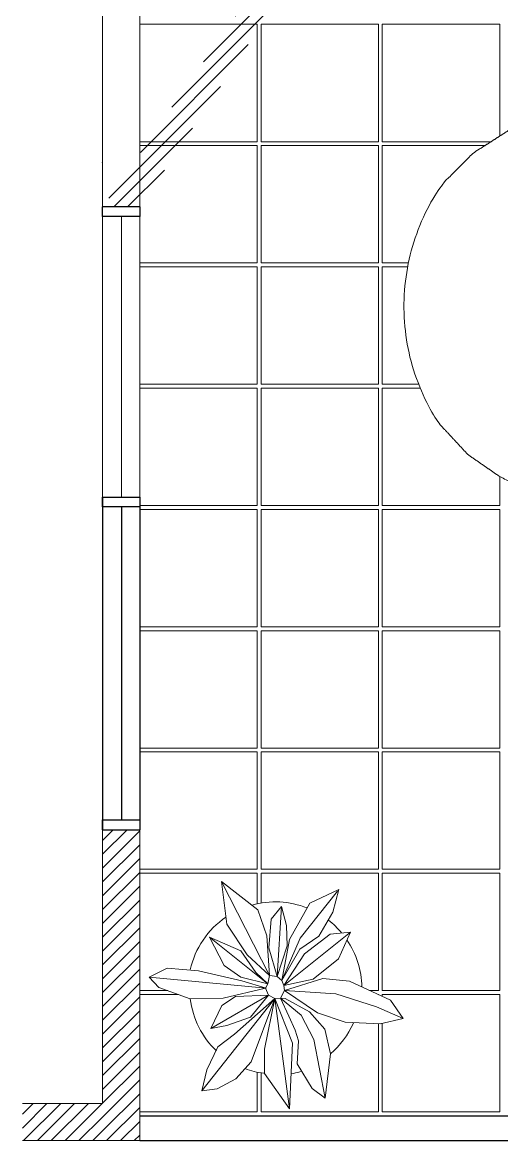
# Model space of a CAD drawing. Header units: inches. Extents: x 342 to 2540, y 601 to 2289.
# Drawn here: x 1254.4 to 1376.9, y 1159.3 to 1445.1 of the extents above; entities that cross this region are included whole.
import ezdxf

# ---------------------------------------------------------------- set-up
doc = ezdxf.new("R2010")
doc.units = ezdxf.units.IN
doc.header["$MEASUREMENT"] = 0
doc.layers.get('0').update_dxf_attribs({"color": 140})
for name, color, linetype, lineweight in [('A-DETL-MBND', 140, 'Continuous', 18), ('A-DOOR-FULL', 2, 'Continuous', 25), ('A-FURN', 8, 'Continuous', 18), ('battiscopa e pavimento', 6, 'Continuous', 13)]:
    doc.layers.add(name, color=color, linetype=linetype, lineweight=lineweight)
doc.layers.add('FINESTRE', color=4, linetype='Continuous')
pattern_1 = [(45, (0, 0), (-1.767766952966369, 1.767766952966369), [])]

msp = doc.modelspace()

# ---------------------------------------------------------------- hatches: boundary and pattern name
h = msp.add_hatch()
h.set_pattern_fill('ANSI31', color=1, scale=20)
h.set_pattern_definition(pattern_1)
h.paths.add_polyline_path([(1284.416763746271, 1159.274944094358), (1274.9167637463, 1159.274944094358), (1274.916553833468, 1238.764921259105), (1284.416763746271, 1238.764921259105)])
edge = h.paths.add_edge_path()
edge.add_line((1274.916763746242, 1397.972087950824), (1274.91592409497, 1516.465623960917))
edge.add_line((1274.917054654176, 1397.972087963047), (1284.416553833438, 1397.972487557781))
edge.add_line((1284.416553833438, 1506.965219879857), (1284.416553833438, 1397.972087950824))
edge.add_line((1357.341771569049, 1506.965519211618), (1284.416553833438, 1506.965219879857))
edge.add_line((1357.341493862984, 1516.465549708278), (1357.342267569218, 1506.96587067007))
edge.add_line((1274.916003930136, 1516.466074298319), (1357.341493862984, 1516.465549708278))
h = msp.add_hatch()
h.set_pattern_fill('ANSI31', color=1, scale=20)
h.set_pattern_definition(pattern_1)
h.paths.add_polyline_path([(1274.916738659771, 1168.774732951351), (1254.413917916428, 1168.774733309196), (1254.413917916428, 1159.27495839908), (1274.916763746262, 1159.27495839908)])

# ---------------------------------------------------------------- linework, layer by layer
at = {"layer": 'A-DETL-MBND'}
for p, q in [((1274.916763746242, 1397.972087950824), (1274.91592409497, 1516.465623960917)), ((1284.416553833438, 1506.965219879857), (1284.416553833438, 1397.972087950824)), ((1274.917054654176, 1397.972087963047), (1284.416553833438, 1397.972487557781)), ((1274.916738659771, 1168.774732951351), (1274.916553833468, 1238.764921259105)), ((1274.916553833468, 1238.764921259105), (1284.416763746271, 1238.764921259105)), ((1284.416763746271, 1238.764921259105), (1284.416763746271, 1159.274944094358)), ((1254.413917916428, 1168.774733309196), (1274.9167637463, 1168.774732951351)), ((1283.4167637463, 1159.27495839908), (1254.413917916428, 1159.27495839908)), ((1284.416763746271, 1159.274944094358), (1274.9167637463, 1159.274944094358))]:
    msp.add_line(p, q, dxfattribs=at)
at = {"layer": 'A-DOOR-FULL'}
for p, q in [((1284.416763746271, 1165.631362143787), (1582.216771185999, 1165.631362143787)), ((1284.416763746271, 1159.274944094358), (1582.216771185999, 1159.274944094358)), ((1284.416763746271, 1159.274944094358), (1582.216771185999, 1159.274944094358))]:
    msp.add_line(p, q, dxfattribs=at)
at = {"layer": 'A-FURN'}
for p, q in [((1306.658834539995, 1214.609541252618), (1305.337803538702, 1225.508047013465)), ((1305.337803538702, 1225.508047013465), (1314.612542027096, 1218.311180204209)), ((1317.543579561301, 1201.509317156157), (1305.337803538702, 1225.508047013465)), ((1325.442244090008, 1211.031748957353), (1334.992197370373, 1223.031113885991)), ((1327.905416477897, 1220.003751174637), (1335.267412162323, 1223.443936073917)), ((1335.267412162323, 1223.443936073917), (1333.767491546264, 1217.705707661961)), ((1314.612542027096, 1218.311180204209), (1316.910585539822, 1211.650982239236)), ((1317.997683968024, 1215.875529295543), (1320.639745970647, 1219.123063840454)), ((1319.525126063286, 1201.261623843409), (1320.639745970647, 1219.123063840454)), ((1320.639745970647, 1219.123063840454), (1321.933255492756, 1214.265522762653)), ((1322.717617649785, 1210.701491207002), (1327.905416477897, 1220.003751174637)), ((1317.419732904914, 1208.568576569496), (1317.997683968024, 1215.875529295543)), ((1333.767491546264, 1217.705707661961), (1330.203459990601, 1211.554657062048)), ((1311.832872628534, 1206.807201901075), (1306.658834539995, 1214.609541252618)), ((1321.245218512902, 1198.922298111942), (1338.267253394493, 1212.559191052611)), ((1321.933255492756, 1214.265522762653), (1322.070862888706, 1209.105245413733)), ((1326.501821039004, 1206.986091515816), (1333.06569382681, 1212.091325906332)), ((1333.06569382681, 1212.091325906332), (1338.267253394493, 1212.559191052611)), ((1338.267253394493, 1212.559191052611), (1335.184847724764, 1205.788907170851)), ((1306.01207977895, 1204.06881472122), (1302.214115650153, 1211.251920790906)), ((1302.214115650153, 1211.251920790906), (1310.277909054051, 1207.78421441245)), ((1317.158278852567, 1199.32135956024), (1302.214115650153, 1211.251920790906)), ((1316.910585539822, 1211.650982239236), (1317.543579561301, 1201.509317156157)), ((1320.736071147817, 1200.215807634063), (1325.442244090008, 1211.031748957353)), ((1320.736071147817, 1200.215807634063), (1322.717617649785, 1210.701491207002)), ((1330.203459990601, 1211.554657062048), (1325.318397433642, 1208.252079558755)), ((1310.277909054051, 1207.78421441245), (1314.062112443216, 1202.279918573622)), ((1317.543579561301, 1201.509317156157), (1311.832872628534, 1206.807201901075)), ((1319.525126063286, 1201.261623843409), (1317.419732904914, 1208.568576569496)), ((1322.070862888706, 1209.105245413733), (1319.525126063286, 1201.261623843409)), ((1325.318397433642, 1208.252079558755), (1320.736071147817, 1200.215807634063)), ((1321.245218512902, 1198.922298111942), (1326.501821039004, 1206.986091515816)), ((1310.222866095643, 1201.082734228665), (1306.01207977895, 1204.06881472122)), ((1335.184847724764, 1205.788907170851), (1328.717300114127, 1200.559826123973)), ((1286.857130259803, 1201.096494968286), (1291.384413587256, 1203.325734782969)), ((1316.690413706269, 1198.261782611258), (1286.857130259803, 1201.096494968286)), ((1286.857130259803, 1201.096494968286), (1289.320302647696, 1198.440672226046)), ((1291.384413587256, 1203.325734782969), (1299.461967730729, 1202.651458542739)), ((1299.461967730729, 1202.651458542739), (1310.553123845988, 1200.147003936062)), ((1317.158278852567, 1199.32135956024), (1310.222866095643, 1201.082734228665)), ((1314.062112443216, 1202.279918573622), (1317.158278852567, 1199.32135956024)), ((1321.424108127686, 1197.670070808581), (1331.194233241591, 1200.697433519931)), ((1331.194233241591, 1200.697433519931), (1338.047081560954, 1200.06443949847)), ((1297.342813832782, 1195.537156171046), (1289.320302647696, 1198.440672226046)), ((1316.580327789503, 1198.275543350854), (1305.750625726588, 1195.716045785805)), ((1310.553123845988, 1200.147003936062), (1316.690413706269, 1198.261782611258)), ((1328.717300114127, 1200.559826123973), (1321.245218512902, 1198.922298111942)), ((1338.047081560954, 1200.06443949847), (1348.505243654723, 1195.17937694151)), ((1305.750625726588, 1195.716045785805), (1297.342813832782, 1195.537156171046)), ((1318.933414260602, 1195.633481348213), (1300.328894325349, 1172.020052199642)), ((1317.364689946524, 1196.500407942822), (1302.544373400487, 1187.954988653067)), ((1305.406607236674, 1193.85834594021), (1308.929356573523, 1196.101346494503)), ((1308.626620302388, 1186.523871734949), (1318.933414260602, 1195.633481348213)), ((1308.929356573523, 1196.101346494503), (1317.364689946524, 1196.500407942822)), ((1317.364689946524, 1196.500407942822), (1312.741081441912, 1190.817222489231)), ((1318.933414260602, 1195.633481348213), (1312.87868883788, 1179.395808623701)), ((1316.305112997546, 1182.657103908196), (1318.933414260602, 1195.633481348213)), ((1318.933414260602, 1195.633481348213), (1323.433176108845, 1184.225828222223)), ((1318.933414260602, 1195.633481348213), (1322.676335431023, 1167.437725913814)), ((1322.497390773287, 1191.050714718714), (1320.391997614911, 1195.674323223373)), ((1320.391997614911, 1195.674323223373), (1321.616703439071, 1195.633041004539)), ((1320.391997614911, 1195.674323223373), (1325.662415923589, 1191.326369854346)), ((1329.873202240268, 1191.91808165703), (1321.424108127686, 1197.670070808581)), ((1321.424108127686, 1197.670070808581), (1334.510571484494, 1196.816904953575)), ((1321.616758482034, 1195.633481348238), (1327.781569821517, 1192.179535709374)), ((1334.510571484494, 1196.816904953575), (1344.941212099061, 1193.500566710674)), ((1348.505243654723, 1195.17937694151), (1351.725256720446, 1190.528246957707)), ((1302.544373400487, 1187.954988653067), (1305.406607236674, 1193.85834594021)), ((1327.781569821517, 1192.179535709374), (1331.703380606708, 1187.776099038283)), ((1344.941212099061, 1193.500566710674), (1351.725256720446, 1190.528246957707)), ((1312.741081441912, 1190.817222489231), (1306.658834539995, 1188.670547112112)), ((1324.176201004127, 1187.48668316308), (1322.497390773287, 1191.050714718714)), ((1325.662415923589, 1191.326369854346), (1328.909950468481, 1185.106515556457)), ((1336.959983132795, 1189.57875592552), (1329.873202240268, 1191.91808165703)), ((1345.849365869514, 1189.13797191474), (1336.959983132795, 1189.57875592552)), ((1339.010993848236, 1189.325062930302), (1339.086677916028, 1189.483311435665)), ((1351.725256720446, 1190.528246957707), (1345.849365869514, 1189.13797191474)), ((1306.658834539995, 1188.670547112112), (1302.544373400487, 1187.954988653067)), ((1304.415833985677, 1183.248815710841), (1308.626620302388, 1186.523871734949)), ((1324.960563161169, 1184.817099681266), (1324.176201004127, 1187.48668316308)), ((1331.703380606708, 1187.776099038283), (1333.148258264388, 1181.44615882365)), ((1323.433176108845, 1184.225828222223), (1322.676335431023, 1167.437725913814)), ((1324.671642672575, 1178.927943477388), (1324.960618204125, 1184.817540024907)), ((1328.909950468481, 1185.106515556457), (1331.840988002679, 1170.093548656025)), ((1301.55360014949, 1177.345458423697), (1304.415833985677, 1183.248815710841)), ((1316.305112997556, 1176.395967391528), (1316.305112997546, 1182.657103908196)), ((1333.148258264388, 1181.44615882365), (1331.840988002679, 1170.093548656025)), ((1312.87868883788, 1179.395808623701), (1308.984399531881, 1175.074936390169)), ((1328.469606801379, 1172.639285481482), (1324.671642672575, 1178.927943477388)), ((1300.328894325349, 1172.020052199642), (1301.55360014949, 1177.345458423697)), ((1308.984399531881, 1175.074936390169), (1304.195662152131, 1172.542960304319)), ((1316.108334421313, 1176.481834406605), (1316.328506254873, 1176.45431292741)), ((1322.676335431023, 1167.437725913814), (1316.305112997556, 1176.395967391528)), ((1325.368486525772, 1176.874841129496), (1325.726265755319, 1177.053730744232)), ((1304.195662152131, 1172.542960304319), (1300.328894325349, 1172.020052199642)), ((1331.840988002679, 1170.093548656025), (1328.469606801379, 1172.639285481482))]:
    msp.add_line(p, q, dxfattribs=at)
msp.add_lwpolyline([(1321.245218512902, 1198.922298111942), (1321.424108127686, 1197.670070808581), (1320.391997614911, 1195.674323223373), (1318.933414260602, 1195.633481348213), (1317.364689946524, 1196.500407942822), (1316.57036715298, 1198.273189248724), (1317.158278852567, 1199.32135956024), (1317.543579561301, 1201.509317156157), (1319.525126063286, 1201.261623843409), (1320.736071147817, 1200.215807634063), (1321.245218512902, 1198.922298111942)], dxfattribs=at)
for radius, start, end in [(22.22624638178155, 68.42258365109961, 105.4225836511142), (22.24089080886748, 124.4372836511178, 167.4372836511184), (22.2178147419442, 40.10088365111844, 52.10088365111511), (22.20095146226949, 1.207583651133132, 34.20758365109714), (21.82197144010634, 186.6992836511001, 226.6992836510719), (21.82907176839042, 310.3466836510844, 336.3466836511163), (21.79578897955877, 249.3338836511113, 262.3338836511001), (22.13882358978373, 280.6743836511195, 286.6743836511021)]:
    msp.add_arc((1319.01597869818, 1198.082892996514), radius, start, end, dxfattribs=at)
at = {"layer": 'A-FURN', "lineweight": 0}
msp.add_rational_spline([(1490.237322830686, 1326.596933648455, 100), (1484.983824475379, 1324.824589061963, 100), (1479.730326120058, 1323.05224447547, 100), (1473.990954093572, 1322.471508795799, 100), (1468.251582067189, 1321.890773116183, 100), (1433.687273063505, 1322.449522467024, 50.00000000000001), (1399.12296405985, 1323.008271817864), (1393.405361774654, 1323.774215220235), (1387.687759489547, 1324.540158622663), (1382.494292844808, 1326.481383625987), (1377.300826200157, 1328.422608629309), (1372.799747620047, 1331.531292958863), (1368.298669039937, 1334.639977288358), (1364.487339767987, 1338.752887115896), (1360.67601049595, 1342.865796943478), (1340.899790360631, 1373.584793685451), (1361.658593653598, 1403.648521490152), (1365.600871217594, 1407.636090383352), (1369.543148781501, 1411.623659276539), (1374.142356119438, 1414.585232930463), (1378.741563457374, 1417.546806584374), (1383.995061812696, 1419.319151170866), (1389.248560168104, 1421.091495757357), (1394.987932194445, 1421.672231437031), (1400.727304220872, 1422.252967116689), (1435.291613224527, 1421.694217765849, 50.00000000000001), (1469.855922228211, 1421.135468415008, 100), (1475.573524513362, 1420.369525012595, 100), (1481.291126798615, 1419.603581610165, 100), (1486.484593443267, 1417.662356606842, 100), (1491.678060087904, 1415.72113160352, 100), (1496.179138668057, 1412.612447274009, 100), (1500.68021724808, 1409.503762944486, 100), (1504.491546520161, 1405.390853116932, 100), (1508.302875792112, 1401.277943289409, 100), (1528.079095927285, 1370.558946547439, 100), (1507.320292634462, 1340.495218742692, 100), (1503.378015070554, 1336.507649849476, 100), (1499.435737506516, 1332.520080956305, 100), (1494.836530168667, 1329.558507302408, 100), (1490.237322830686, 1326.596933648455, 100)], [1, 1, 1, 1, 1, 1, 1, 1, 1, 1, 1, 1, 1, 1, 1, 0.8319668515089516, 1, 1, 1, 1, 1, 1, 1, 1, 1, 1, 1, 1, 1, 1, 1, 1, 1, 1, 1, 0.8319668515089514, 1, 1, 1, 1, 1], degree=2, knots=[0, 0, 0, 1, 1, 2, 2, 3, 3, 4, 4, 5, 5, 6, 6, 7, 7, 8.176306030558877, 8.176306030558877, 9.176306030558877, 9.176306030558877, 10.17630603055888, 10.17630603055888, 11.17630603055888, 11.17630603055888, 12.17630603055888, 12.17630603055888, 13.17630603055888, 13.17630603055888, 14.17630603055888, 14.17630603055888, 15.17630603055888, 15.17630603055888, 16.17630603055888, 16.17630603055888, 17.17630603055888, 17.17630603055888, 18.35261206111775, 18.35261206111775, 19.35261206111775, 19.35261206111775, 20.35261206111775, 20.35261206111775, 20.35261206111775], dxfattribs=at)
at = {"layer": 'battiscopa e pavimento'}
for p, q in [((1284.416553833438, 1444.631362143791), (1314.416553833438, 1444.631362143791)), ((1284.416553833438, 1414.631362143791), (1284.416553833438, 1444.631362143791)), ((1314.416553833438, 1414.631362143791), (1314.416553833438, 1444.631362143791)), ((1315.416553833438, 1444.631362143788), (1345.416553833438, 1444.631362143788)), ((1315.416553833438, 1414.631362143791), (1315.416553833438, 1444.631362143791)), ((1345.416553833438, 1444.631362143791), (1345.416553833438, 1414.631362143791)), ((1346.416553833438, 1444.631362143791), (1376.416553833438, 1444.631362143791)), ((1346.416553833438, 1414.631362143791), (1346.416553833438, 1444.631362143791)), ((1376.416553833438, 1444.631362143791), (1376.416553833438, 1416.04966006729)), ((1314.416553833438, 1414.631362143791), (1284.416553833438, 1414.631362143791)), ((1284.416553833438, 1413.631362143791), (1314.416553833438, 1413.631362143791)), ((1284.416553833438, 1383.631362143791), (1284.416553833438, 1413.631362143791)), ((1314.416553833438, 1383.631362143791), (1314.416553833438, 1413.631362143791)), ((1345.416553833438, 1414.631362143791), (1315.416553833438, 1414.631362143791)), ((1315.416553833438, 1413.631362143788), (1345.416553833438, 1413.631362143788)), ((1315.416553833438, 1383.631362143791), (1315.416553833438, 1413.631362143791)), ((1345.416553833438, 1413.631362143791), (1345.416553833438, 1383.631362143791)), ((1374.213992972421, 1414.631362143791), (1346.416553833438, 1414.631362143791)), ((1346.416553833438, 1413.631362143791), (1372.661032325349, 1413.631362143791)), ((1346.416553833438, 1383.631362143791), (1346.416553833438, 1413.63136214379)), ((1314.416553833438, 1383.631362143791), (1284.416553833438, 1383.631362143791)), ((1345.416553833438, 1383.631362143791), (1315.416553833438, 1383.631362143791)), ((1353.094442120366, 1383.631362143791), (1346.416553833438, 1383.631362143791)), ((1284.416553833438, 1382.63136214379), (1314.416553833438, 1382.63136214379)), ((1284.416553833438, 1352.63136214379), (1284.416553833438, 1382.63136214379)), ((1314.416553833438, 1352.63136214379), (1314.416553833438, 1382.63136214379)), ((1315.416553833438, 1382.631362143788), (1345.416553833438, 1382.631362143787)), ((1315.416553833438, 1352.63136214379), (1315.416553833438, 1382.63136214379)), ((1345.416553833438, 1382.63136214379), (1345.416553833438, 1352.63136214379)), ((1346.416553833438, 1382.63136214379), (1352.897007131512, 1382.63136214379)), ((1346.416553833438, 1352.63136214379), (1346.416553833438, 1382.63136214379)), ((1314.416553833438, 1352.63136214379), (1284.416553833438, 1352.63136214379)), ((1345.416553833438, 1352.63136214379), (1315.416553833438, 1352.63136214379)), ((1355.693755741506, 1352.63136214379), (1346.416553833438, 1352.63136214379)), ((1284.416553833438, 1351.63136214379), (1314.416553833438, 1351.63136214379)), ((1284.416553833438, 1321.63136214379), (1284.416553833438, 1351.63136214379)), ((1314.416553833438, 1321.63136214379), (1314.416553833438, 1351.63136214379)), ((1315.416553833438, 1351.631362143787), (1345.416553833438, 1351.631362143787)), ((1315.416553833438, 1321.63136214379), (1315.416553833438, 1351.63136214379)), ((1345.416553833438, 1351.63136214379), (1345.416553833438, 1321.63136214379)), ((1346.416553833438, 1351.63136214379), (1356.09475889921, 1351.63136214379)), ((1346.416553833438, 1321.63136214379), (1346.416553833438, 1351.631362143789)), ((1376.416553833438, 1329.033334169987), (1376.416553833438, 1321.63136214379)), ((1314.416553833438, 1321.63136214379), (1284.416553833438, 1321.63136214379)), ((1345.416553833438, 1321.63136214379), (1315.416553833438, 1321.63136214379)), ((1376.416553833438, 1321.63136214379), (1346.416553833438, 1321.63136214379)), ((1284.416553833438, 1320.631362143789), (1314.416553833438, 1320.631362143789)), ((1284.416553833438, 1290.631362143789), (1284.416553833438, 1320.631362143789)), ((1314.416553833438, 1290.631362143789), (1314.416553833438, 1320.631362143789)), ((1315.416553833438, 1320.631362143787), (1345.416553833438, 1320.631362143786)), ((1315.416553833438, 1290.631362143789), (1315.416553833438, 1320.631362143789)), ((1345.416553833438, 1320.631362143789), (1345.416553833438, 1290.631362143789)), ((1346.416553833438, 1320.631362143789), (1376.416553833438, 1320.631362143789)), ((1346.416553833438, 1290.631362143789), (1346.416553833438, 1320.631362143789)), ((1376.416553833438, 1320.631362143789), (1376.416553833438, 1290.631362143789)), ((1314.416553833438, 1290.631362143789), (1284.416553833438, 1290.631362143789)), ((1284.416553833438, 1289.631362143789), (1314.416553833438, 1289.631362143789)), ((1284.416553833438, 1259.631362143789), (1284.416553833438, 1289.631362143789)), ((1314.416553833438, 1259.631362143789), (1314.416553833438, 1289.631362143789)), ((1345.416553833438, 1290.631362143789), (1315.416553833438, 1290.631362143789)), ((1315.416553833438, 1289.631362143786), (1345.416553833438, 1289.631362143786)), ((1315.416553833438, 1259.631362143789), (1315.416553833438, 1289.631362143789)), ((1345.416553833438, 1289.631362143789), (1345.416553833438, 1259.631362143789)), ((1376.416553833438, 1290.631362143789), (1346.416553833438, 1290.631362143789)), ((1346.416553833438, 1289.631362143789), (1376.416553833438, 1289.631362143789)), ((1346.416553833438, 1259.631362143789), (1346.416553833438, 1289.631362143788)), ((1376.416553833438, 1289.631362143788), (1376.416553833438, 1259.631362143789)), ((1314.416553833438, 1259.631362143789), (1284.416553833438, 1259.631362143789)), ((1284.416553833438, 1258.631362143788), (1314.416553833438, 1258.631362143788)), ((1284.416553833438, 1228.631362143788), (1284.416553833438, 1258.631362143788)), ((1314.416553833438, 1228.631362143788), (1314.416553833438, 1258.631362143788)), ((1345.416553833438, 1259.631362143789), (1315.416553833438, 1259.631362143789)), ((1315.416553833438, 1258.631362143786), (1345.416553833438, 1258.631362143785)), ((1315.416553833438, 1228.631362143788), (1315.416553833438, 1258.631362143788)), ((1345.416553833438, 1258.631362143788), (1345.416553833438, 1228.631362143788)), ((1376.416553833438, 1259.631362143789), (1346.416553833438, 1259.631362143789)), ((1346.416553833438, 1258.631362143788), (1376.416553833438, 1258.631362143788)), ((1346.416553833438, 1228.631362143788), (1346.416553833438, 1258.631362143788)), ((1376.416553833438, 1258.631362143788), (1376.416553833438, 1228.631362143788)), ((1314.416553833438, 1228.631362143788), (1284.416553833438, 1228.631362143788)), ((1284.416553833438, 1227.631362143788), (1314.416553833438, 1227.631362143788)), ((1284.416763746271, 1197.631362143788), (1284.416763746271, 1227.631362143788)), ((1314.416763746271, 1219.828082120773), (1314.416763746271, 1227.631362143788)), ((1345.416553833438, 1228.631362143788), (1315.416553833438, 1228.631362143788)), ((1315.416553833438, 1227.631362143785), (1345.416553833438, 1227.631362143785)), ((1315.416763746271, 1220.015783365857), (1315.416763746271, 1227.631362143788)), ((1345.416763746271, 1227.631362143788), (1345.416763746271, 1197.631362143788)), ((1376.416553833438, 1228.631362143788), (1346.416553833438, 1228.631362143788)), ((1346.416553833438, 1227.631362143788), (1376.416553833438, 1227.631362143788)), ((1346.416763746271, 1197.631362143788), (1346.416763746271, 1227.631362143788)), ((1376.416763746271, 1227.631362143788), (1376.416763746271, 1197.631362143788)), ((1291.556453254108, 1197.631362143788), (1284.416763746271, 1197.631362143788)), ((1284.416763746271, 1196.631362143788), (1294.319486429446, 1196.631362143788)), ((1284.416763746271, 1166.631362143788), (1284.416763746271, 1196.631362143788)), ((1321.48096726688, 1197.631362143788), (1321.404089754539, 1197.631362143788)), ((1345.416763746271, 1197.631362143788), (1343.25592322168, 1197.631362143788)), ((1345.39676829211, 1196.631362143784), (1345.416763746271, 1196.631362143784)), ((1345.416763746271, 1196.631362143788), (1345.416763746271, 1196.622022161906)), ((1376.416763746271, 1197.631362143788), (1346.416763746271, 1197.631362143788)), ((1346.416763746271, 1196.631362143788), (1376.416763746271, 1196.631362143788)), ((1346.416763746271, 1196.154916898748), (1346.416763746271, 1196.631362143787)), ((1376.416763746271, 1196.631362143787), (1376.416763746271, 1166.631362143788)), ((1346.416763746271, 1166.631362143788), (1346.416763746271, 1189.27222204421)), ((1345.416763746271, 1189.159422684113), (1345.416763746271, 1166.631362143788)), ((1314.416763746271, 1166.631362143788), (1314.416763746271, 1176.777878585169)), ((1315.416763746271, 1166.631362143788), (1315.416763746271, 1176.586333528278)), ((1314.416763746271, 1166.631362143788), (1284.416763746271, 1166.631362143788)), ((1345.416763746271, 1166.631362143788), (1315.416763746271, 1166.631362143788)), ((1376.416763746271, 1166.631362143788), (1346.416763746271, 1166.631362143788))]:
    msp.add_line(p, q, dxfattribs=at)
at = {"layer": 'FINESTRE'}
for p, q in [((1274.916763746242, 1395.472087950809), (1274.916763746242, 1397.972087950824)), ((1284.416844741372, 1397.972487570004), (1274.917054654176, 1397.972087963047)), ((1284.416553833438, 1397.972087950824), (1284.416553833438, 1395.472487557766)), ((1284.416553833438, 1395.472487557766), (1274.916763746242, 1395.472087950809)), ((1274.916472838322, 1323.757464038062), (1284.416262925519, 1323.757464038062)), ((1274.916472838322, 1321.257464038048), (1274.916472838322, 1323.757464038062)), ((1274.916553833468, 1323.757464038062), (1274.916553833468, 1238.764921259105)), ((1284.416262925519, 1323.757464038062), (1284.416763746271, 1238.764921259105)), ((1284.416262925519, 1323.757464038062), (1284.416262925519, 1321.257863645005)), ((1284.416262925519, 1321.257863645005), (1274.916472838322, 1321.257464038048)), ((1274.916553833468, 1241.26492125912), (1284.416763746271, 1241.265320866077)), ((1274.916553833468, 1238.764921259105), (1274.916553833468, 1241.26492125912)), ((1284.416763746271, 1241.265320866077), (1284.416763746271, 1238.764921259105)), ((1274.916553833468, 1238.764921259105), (1284.416763746271, 1238.765320866077))]:
    msp.add_line(p, q, dxfattribs=at)
at = {"layer": 'FINESTRE', "lineweight": 20}
for p, q in [((1274.916472838322, 1323.757464038062), (1274.916472838322, 1395.472087938571)), ((1279.766530239114, 1323.757464038062), (1279.766530239114, 1395.472291955375)), ((1284.416262925519, 1323.757464038062), (1284.416553833438, 1395.472487557766))]:
    msp.add_line(p, q, dxfattribs=at)
at = {"layer": 'FINESTRE', "linetype": 'Continuous'}
msp.add_line((1279.766526919357, 1321.25766805472), (1279.766420757184, 1241.315659580112), dxfattribs=at)

doc.saveas('drawing.dxf')
